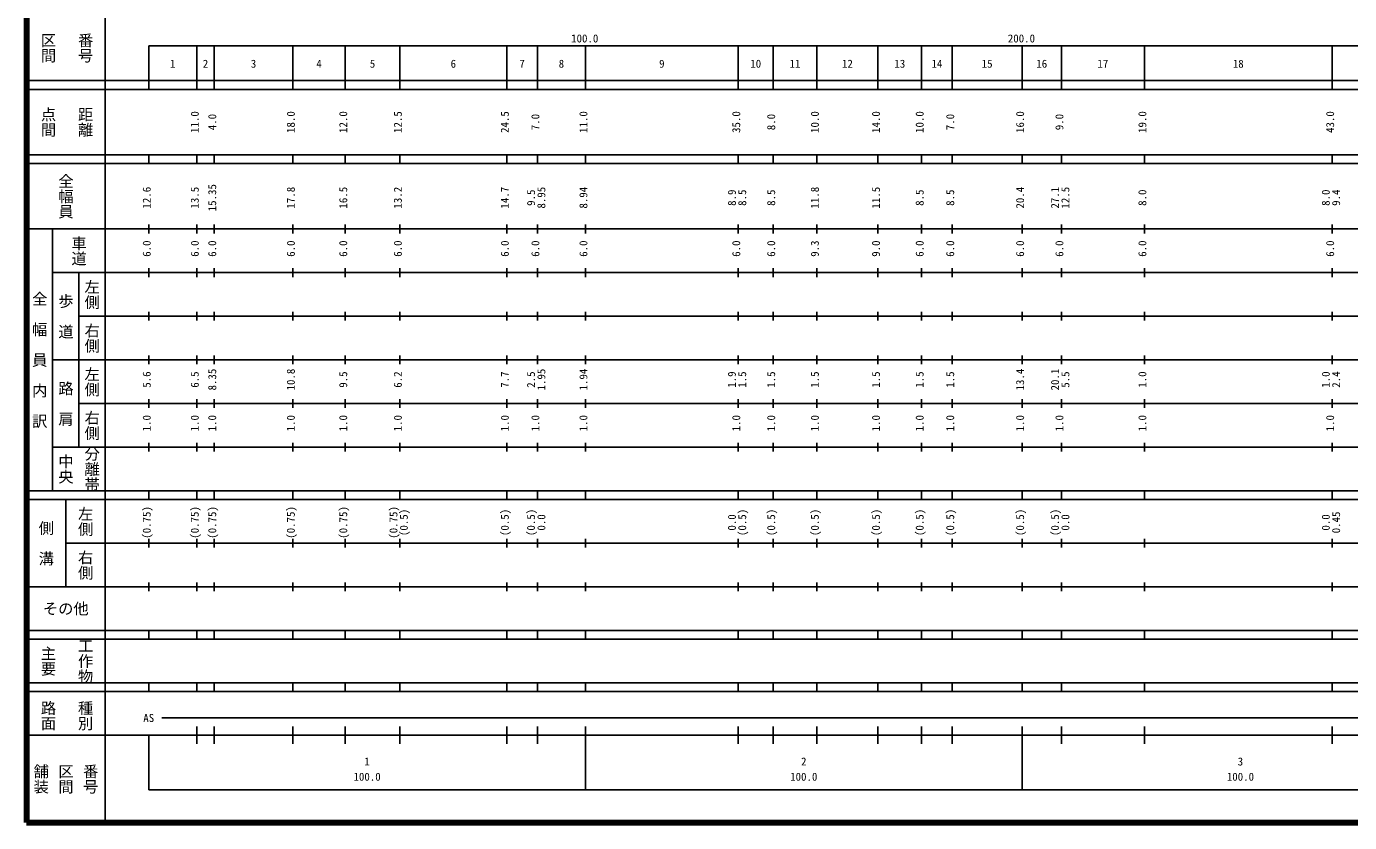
# Model space of a CAD drawing. Units: millimetres on the paper, enlarged 1000 times. Extents: x 40000 to 680000, y 20000 to 380000.
# Drawn here: x 40000 to 342984, y 20000 to 202409 of the extents above; entities that cross this region are included whole.
import ezdxf
from ezdxf.enums import TextEntityAlignment as Align

# ---------------------------------------------------------------- set-up
doc = ezdxf.new("R2010")
doc.units = ezdxf.units.MM
doc.header["$LTSCALE"] = 1000
doc.layers.add('M-TTL', color=2, linetype='Continuous', lineweight=140)
doc.layers.add('M-TTL-BAND', color=7, linetype='Continuous', lineweight=25)
doc.styles.add('@ＭＳ ゴシック', font='')
doc.styles.add('ＭＳ ゴシック', font='')
doc.styles.get('@ＭＳ ゴシック').set_extended_font_data('@MS Gothic')
doc.styles.get('ＭＳ ゴシック').set_extended_font_data('MS Gothic')

msp = doc.modelspace()

# ---------------------------------------------------------------- linework, layer by layer
at = {"layer": 'M-TTL'}
for p, q in [((40000, 380000), (40000, 20000)), ((40000, 20000), (680000, 20000))]:
    msp.add_line(p, q, dxfattribs=at)
at = {"layer": 'M-TTL-BAND'}
for p, q in [((58000, 370000), (58000, 20000)), ((68000, 198000), (579000, 198000)), ((68000, 198000), (68000, 188000)), ((79000, 188000), (79000, 198000)), ((83000, 188000), (83000, 198000)), ((101000, 188000), (101000, 198000)), ((113000, 188000), (113000, 198000)), ((125500, 188000), (125500, 198000)), ((150000, 188000), (150000, 198000)), ((157000, 188000), (157000, 198000)), ((168000, 188000), (168000, 198000)), ((203000, 188000), (203000, 198000)), ((211000, 188000), (211000, 198000)), ((221000, 188000), (221000, 198000)), ((235000, 188000), (235000, 198000)), ((245000, 188000), (245000, 198000)), ((252000, 188000), (252000, 198000)), ((268000, 188000), (268000, 198000)), ((277000, 188000), (277000, 198000)), ((296000, 188000), (296000, 198000)), ((339000, 188000), (339000, 198000)), ((40000, 190000), (579000, 190000)), ((40000, 188000), (579000, 188000)), ((40000, 173000), (579000, 173000)), ((68000, 171000), (68000, 173000)), ((79000, 171000), (79000, 173000)), ((83000, 171000), (83000, 173000)), ((101000, 171000), (101000, 173000)), ((113000, 171000), (113000, 173000)), ((125500, 171000), (125500, 173000)), ((150000, 171000), (150000, 173000)), ((157000, 171000), (157000, 173000)), ((168000, 171000), (168000, 173000)), ((203000, 171000), (203000, 173000)), ((211000, 171000), (211000, 173000)), ((221000, 171000), (221000, 173000)), ((235000, 171000), (235000, 173000)), ((245000, 171000), (245000, 173000)), ((252000, 171000), (252000, 173000)), ((268000, 171000), (268000, 173000)), ((277000, 171000), (277000, 173000)), ((296000, 171000), (296000, 173000)), ((339000, 171000), (339000, 173000)), ((40000, 171000), (579000, 171000)), ((40000, 156000), (579000, 156000)), ((46000, 96000), (46000, 156000)), ((68000, 155000), (68000, 157000)), ((79000, 155000), (79000, 157000)), ((83000, 155000), (83000, 157000)), ((101000, 155000), (101000, 157000)), ((113000, 155000), (113000, 157000)), ((125500, 155000), (125500, 157000)), ((150000, 155000), (150000, 157000)), ((157000, 155000), (157000, 157000)), ((168000, 155000), (168000, 157000)), ((203000, 155000), (203000, 157000)), ((211000, 155000), (211000, 157000)), ((221000, 155000), (221000, 157000)), ((235000, 155000), (235000, 157000)), ((245000, 155000), (245000, 157000)), ((252000, 155000), (252000, 157000)), ((268000, 155000), (268000, 157000)), ((277000, 155000), (277000, 157000)), ((296000, 155000), (296000, 157000)), ((339000, 155000), (339000, 157000)), ((46000, 146000), (579000, 146000)), ((52000, 146000), (52000, 106000)), ((68000, 145000), (68000, 147000)), ((79000, 145000), (79000, 147000)), ((83000, 145000), (83000, 147000)), ((101000, 145000), (101000, 147000)), ((113000, 145000), (113000, 147000)), ((125500, 145000), (125500, 147000)), ((150000, 145000), (150000, 147000)), ((157000, 145000), (157000, 147000)), ((168000, 145000), (168000, 147000)), ((203000, 145000), (203000, 147000)), ((211000, 145000), (211000, 147000)), ((221000, 145000), (221000, 147000)), ((235000, 145000), (235000, 147000)), ((245000, 145000), (245000, 147000)), ((252000, 145000), (252000, 147000)), ((268000, 145000), (268000, 147000)), ((277000, 145000), (277000, 147000)), ((296000, 145000), (296000, 147000)), ((339000, 145000), (339000, 147000)), ((68000, 135000), (68000, 137000)), ((79000, 135000), (79000, 137000)), ((83000, 135000), (83000, 137000)), ((101000, 135000), (101000, 137000)), ((113000, 135000), (113000, 137000)), ((125500, 135000), (125500, 137000)), ((150000, 135000), (150000, 137000)), ((157000, 135000), (157000, 137000)), ((168000, 135000), (168000, 137000)), ((203000, 135000), (203000, 137000)), ((211000, 135000), (211000, 137000)), ((221000, 135000), (221000, 137000)), ((235000, 135000), (235000, 137000)), ((245000, 135000), (245000, 137000)), ((252000, 135000), (252000, 137000)), ((268000, 135000), (268000, 137000)), ((277000, 135000), (277000, 137000)), ((296000, 135000), (296000, 137000)), ((339000, 135000), (339000, 137000)), ((52000, 136000), (579000, 136000)), ((46000, 126000), (579000, 126000)), ((68000, 125000), (68000, 127000)), ((79000, 125000), (79000, 127000)), ((83000, 125000), (83000, 127000)), ((101000, 125000), (101000, 127000)), ((113000, 125000), (113000, 127000)), ((125500, 125000), (125500, 127000)), ((150000, 125000), (150000, 127000)), ((157000, 125000), (157000, 127000)), ((168000, 125000), (168000, 127000)), ((203000, 125000), (203000, 127000)), ((211000, 125000), (211000, 127000)), ((221000, 125000), (221000, 127000)), ((235000, 125000), (235000, 127000)), ((245000, 125000), (245000, 127000)), ((252000, 125000), (252000, 127000)), ((268000, 125000), (268000, 127000)), ((277000, 125000), (277000, 127000)), ((296000, 125000), (296000, 127000)), ((339000, 125000), (339000, 127000)), ((52000, 116000), (579000, 116000)), ((68000, 115000), (68000, 117000)), ((79000, 115000), (79000, 117000)), ((83000, 115000), (83000, 117000)), ((101000, 115000), (101000, 117000)), ((113000, 115000), (113000, 117000)), ((125500, 115000), (125500, 117000)), ((150000, 115000), (150000, 117000)), ((157000, 115000), (157000, 117000)), ((168000, 115000), (168000, 117000)), ((203000, 115000), (203000, 117000)), ((211000, 115000), (211000, 117000)), ((221000, 115000), (221000, 117000)), ((235000, 115000), (235000, 117000)), ((245000, 115000), (245000, 117000)), ((252000, 115000), (252000, 117000)), ((268000, 115000), (268000, 117000)), ((277000, 115000), (277000, 117000)), ((296000, 115000), (296000, 117000)), ((339000, 115000), (339000, 117000)), ((68000, 105000), (68000, 107000)), ((79000, 105000), (79000, 107000)), ((83000, 105000), (83000, 107000)), ((101000, 105000), (101000, 107000)), ((113000, 105000), (113000, 107000)), ((125500, 105000), (125500, 107000)), ((150000, 105000), (150000, 107000)), ((157000, 105000), (157000, 107000)), ((168000, 105000), (168000, 107000)), ((203000, 105000), (203000, 107000)), ((211000, 105000), (211000, 107000)), ((221000, 105000), (221000, 107000)), ((235000, 105000), (235000, 107000)), ((245000, 105000), (245000, 107000)), ((252000, 105000), (252000, 107000)), ((268000, 105000), (268000, 107000)), ((277000, 105000), (277000, 107000)), ((296000, 105000), (296000, 107000)), ((339000, 105000), (339000, 107000)), ((46000, 106000), (579000, 106000)), ((40000, 96000), (579000, 96000)), ((40000, 94000), (579000, 94000)), ((49000, 94000), (49000, 74000)), ((68000, 94000), (68000, 96000)), ((79000, 94000), (79000, 96000)), ((83000, 94000), (83000, 96000)), ((101000, 94000), (101000, 96000)), ((113000, 94000), (113000, 96000)), ((125500, 94000), (125500, 96000)), ((150000, 94000), (150000, 96000)), ((157000, 94000), (157000, 96000)), ((168000, 94000), (168000, 96000)), ((203000, 94000), (203000, 96000)), ((211000, 94000), (211000, 96000)), ((221000, 94000), (221000, 96000)), ((235000, 94000), (235000, 96000)), ((245000, 94000), (245000, 96000)), ((252000, 94000), (252000, 96000)), ((268000, 94000), (268000, 96000)), ((277000, 94000), (277000, 96000)), ((296000, 94000), (296000, 96000)), ((339000, 94000), (339000, 96000)), ((68000, 83000), (68000, 85000)), ((79000, 83000), (79000, 85000)), ((83000, 83000), (83000, 85000)), ((101000, 83000), (101000, 85000)), ((113000, 83000), (113000, 85000)), ((125500, 83000), (125500, 85000)), ((150000, 83000), (150000, 85000)), ((157000, 83000), (157000, 85000)), ((168000, 83000), (168000, 85000)), ((203000, 83000), (203000, 85000)), ((211000, 83000), (211000, 85000)), ((221000, 83000), (221000, 85000)), ((235000, 83000), (235000, 85000)), ((245000, 83000), (245000, 85000)), ((252000, 83000), (252000, 85000)), ((268000, 83000), (268000, 85000)), ((277000, 83000), (277000, 85000)), ((296000, 83000), (296000, 85000)), ((339000, 83000), (339000, 85000)), ((49000, 84000), (579000, 84000)), ((40000, 74000), (579000, 74000)), ((68000, 73000), (68000, 75000)), ((79000, 73000), (79000, 75000)), ((83000, 73000), (83000, 75000)), ((101000, 73000), (101000, 75000)), ((113000, 73000), (113000, 75000)), ((125500, 73000), (125500, 75000)), ((150000, 73000), (150000, 75000)), ((157000, 73000), (157000, 75000)), ((168000, 73000), (168000, 75000)), ((203000, 73000), (203000, 75000)), ((211000, 73000), (211000, 75000)), ((221000, 73000), (221000, 75000)), ((235000, 73000), (235000, 75000)), ((245000, 73000), (245000, 75000)), ((252000, 73000), (252000, 75000)), ((268000, 73000), (268000, 75000)), ((277000, 73000), (277000, 75000)), ((296000, 73000), (296000, 75000)), ((339000, 73000), (339000, 75000)), ((40000, 64000), (579000, 64000)), ((68000, 62000), (68000, 64000)), ((79000, 62000), (79000, 64000)), ((83000, 62000), (83000, 64000)), ((101000, 62000), (101000, 64000)), ((113000, 62000), (113000, 64000)), ((125500, 62000), (125500, 64000)), ((150000, 62000), (150000, 64000)), ((157000, 62000), (157000, 64000)), ((168000, 62000), (168000, 64000)), ((203000, 62000), (203000, 64000)), ((211000, 62000), (211000, 64000)), ((221000, 62000), (221000, 64000)), ((235000, 62000), (235000, 64000)), ((245000, 62000), (245000, 64000)), ((252000, 62000), (252000, 64000)), ((268000, 62000), (268000, 64000)), ((277000, 62000), (277000, 64000)), ((296000, 62000), (296000, 64000)), ((339000, 62000), (339000, 64000)), ((40000, 62000), (579000, 62000)), ((40000, 52000), (579000, 52000)), ((68000, 50000), (68000, 52000)), ((79000, 50000), (79000, 52000)), ((83000, 50000), (83000, 52000)), ((101000, 50000), (101000, 52000)), ((113000, 50000), (113000, 52000)), ((125500, 50000), (125500, 52000)), ((150000, 50000), (150000, 52000)), ((157000, 50000), (157000, 52000)), ((168000, 50000), (168000, 52000)), ((203000, 50000), (203000, 52000)), ((211000, 50000), (211000, 52000)), ((221000, 50000), (221000, 52000)), ((235000, 50000), (235000, 52000)), ((245000, 50000), (245000, 52000)), ((252000, 50000), (252000, 52000)), ((268000, 50000), (268000, 52000)), ((277000, 50000), (277000, 52000)), ((296000, 50000), (296000, 52000)), ((339000, 50000), (339000, 52000)), ((40000, 50000), (579000, 50000)), ((71000, 44000), (565000, 44000)), ((40000, 40000), (579000, 40000)), ((68000, 40000), (68000, 27500)), ((79000, 38000), (79000, 42000)), ((83000, 38000), (83000, 42000)), ((101000, 38000), (101000, 42000)), ((113000, 38000), (113000, 42000)), ((125500, 38000), (125500, 42000)), ((150000, 38000), (150000, 42000)), ((157000, 38000), (157000, 42000)), ((168000, 27500), (168000, 42000)), ((203000, 38000), (203000, 42000)), ((211000, 38000), (211000, 42000)), ((221000, 38000), (221000, 42000)), ((235000, 38000), (235000, 42000)), ((245000, 38000), (245000, 42000)), ((252000, 38000), (252000, 42000)), ((268000, 27500), (268000, 42000)), ((277000, 38000), (277000, 42000)), ((296000, 38000), (296000, 42000)), ((339000, 38000), (339000, 42000)), ((68000, 27500), (579000, 27500))]:
    msp.add_line(p, q, dxfattribs=at)

# ---------------------------------------------------------------- texts
at = {"layer": 'M-TTL-BAND', "style": '@ＭＳ ゴシック'}
for s, p in [('区間', (45000, 197500)), ('番号', (53500, 197500)), ('点間', (45000, 180500)), ('距離', (53500, 180500)), ('全幅員', (49000, 163500)), ('車道', (52000, 151000)), ('左側', (55000, 141000)), ('全\u3000幅\u3000員\u3000内\u3000訳', (43000, 126000)), ('歩\u3000道', (49000, 136000)), ('右側', (55000, 131000)), ('左側', (55000, 121000)), ('路\u3000肩', (49000, 116000)), ('右側', (55000, 111000)), ('分離帯', (55000, 101000)), ('中央', (49000, 101000)), ('左側', (53500, 89000)), ('側\u3000溝', (44500, 84000)), ('右側', (53500, 79000)), ('工作物', (53500, 57000)), ('主要', (45000, 57000)), ('路面', (45000, 44500)), ('種別', (53500, 44500)), ('舗装', (43333, 30000)), ('区間', (49000, 30000)), ('番号', (54667, 30000))]:
    msp.add_text(s, height=2566, rotation=270, dxfattribs=at).set_placement(p, align=Align.MIDDLE_CENTER)
at = {"layer": 'M-TTL-BAND', "style": 'ＭＳ ゴシック'}
for s, p in [('100.0', (167844, 198195)), ('200.0', (267844, 198195)), ('1', (73500, 192405)), ('2', (81000, 192405)), ('3', (92000, 192405)), ('4', (107000, 192405)), ('5', (119250, 192405)), ('6', (137750, 192405)), ('7', (153500, 192405)), ('8', (162500, 192405)), ('9', (185500, 192405)), ('10', (207000, 192405)), ('11', (216000, 192405)), ('12', (228000, 192405)), ('13', (240000, 192405)), ('14', (248500, 192405)), ('15', (260000, 192405)), ('16', (272500, 192405)), ('17', (286500, 192405)), ('18', (317500, 192405)), ('AS', (68000, 42500)), ('1', (118000, 32523)), ('2', (218000, 32523)), ('3', (318000, 32523)), ('100.0', (118000, 29033)), ('100.0', (218000, 29033)), ('100.0', (318000, 29033))]:
    msp.add_text(s, height=1833, dxfattribs=at).set_placement(p, align=Align.BOTTOM_CENTER)
for s, p in [('11.0', (80000, 180500)), ('4.0', (84000, 180500)), ('18.0', (102000, 180500)), ('12.0', (114000, 180500)), ('12.5', (126500, 180500)), ('24.5', (151000, 180500)), ('7.0', (158000, 180500)), ('11.0', (169000, 180500)), ('35.0', (204000, 180500)), ('8.0', (212000, 180500)), ('10.0', (222000, 180500)), ('14.0', (236000, 180500)), ('10.0', (246000, 180500)), ('7.0', (253000, 180500)), ('16.0', (269000, 180500)), ('9.0', (278000, 180500)), ('19.0', (297000, 180500)), ('43.0', (340000, 180500)), ('12.6', (69000, 163174)), ('13.5', (80000, 163174)), ('15.35', (84000, 163174)), ('17.8', (102000, 163174)), ('16.5', (114000, 163174)), ('13.2', (126500, 163174)), ('14.7', (151000, 163174)), ('9.5', (157000, 163174)), ('8.95', (159370, 163174)), ('8.94', (169000, 163174)), ('8.9', (203000, 163174)), ('8.5', (205370, 163174)), ('8.5', (212000, 163174)), ('11.8', (222000, 163174)), ('11.5', (236000, 163174)), ('8.5', (246000, 163174)), ('8.5', (253000, 163174)), ('20.4', (269000, 163174)), ('27.1', (277000, 163174)), ('12.5', (279370, 163174)), ('8.0', (297000, 163174)), ('8.0', (339000, 163174)), ('9.4', (341370, 163174)), ('6.0', (69000, 151500)), ('6.0', (80000, 151500)), ('6.0', (84000, 151500)), ('6.0', (102000, 151500)), ('6.0', (114000, 151500)), ('6.0', (126500, 151500)), ('6.0', (151000, 151500)), ('6.0', (158000, 151500)), ('6.0', (169000, 151500)), ('6.0', (204000, 151500)), ('6.0', (212000, 151500)), ('9.3', (222000, 151500)), ('9.0', (236000, 151500)), ('6.0', (246000, 151500)), ('6.0', (253000, 151500)), ('6.0', (269000, 151500)), ('6.0', (278000, 151500)), ('6.0', (297000, 151500)), ('6.0', (340000, 151500)), ('5.6', (69000, 121500)), ('6.5', (80000, 121500)), ('8.35', (84000, 121500)), ('10.8', (102000, 121500)), ('9.5', (114000, 121500)), ('6.2', (126500, 121500)), ('7.7', (151000, 121500)), ('2.5', (157000, 121500)), ('1.95', (159370, 121500)), ('1.94', (169000, 121500)), ('1.9', (203000, 121500)), ('1.5', (205370, 121500)), ('1.5', (212000, 121500)), ('1.5', (222000, 121500)), ('1.5', (236000, 121500)), ('1.5', (246000, 121500)), ('1.5', (253000, 121500)), ('13.4', (269000, 121500)), ('20.1', (277000, 121500)), ('5.5', (279370, 121500)), ('1.0', (297000, 121500)), ('1.0', (339000, 121500)), ('2.4', (341370, 121500)), ('1.0', (69000, 111500)), ('1.0', (80000, 111500)), ('1.0', (84000, 111500)), ('1.0', (102000, 111500)), ('1.0', (114000, 111500)), ('1.0', (126500, 111500)), ('1.0', (151000, 111500)), ('1.0', (158000, 111500)), ('1.0', (169000, 111500)), ('1.0', (204000, 111500)), ('1.0', (212000, 111500)), ('1.0', (222000, 111500)), ('1.0', (236000, 111500)), ('1.0', (246000, 111500)), ('1.0', (253000, 111500)), ('1.0', (269000, 111500)), ('1.0', (278000, 111500)), ('1.0', (297000, 111500)), ('1.0', (340000, 111500)), ('(0.75)', (69000, 88764)), ('(0.75)', (80000, 88764)), ('(0.75)', (84000, 88764)), ('(0.75)', (102000, 88764)), ('(0.75)', (114000, 88764)), ('(0.75)', (125500, 88764)), ('(0.5)', (127870, 88764)), ('(0.5)', (151000, 88764)), ('(0.5)', (157000, 88764)), ('(0.5)', (205370, 88764)), ('(0.5)', (212000, 88764)), ('(0.5)', (222000, 88764)), ('(0.5)', (236000, 88764)), ('(0.5)', (246000, 88764)), ('(0.5)', (253000, 88764)), ('(0.5)', (269000, 88764)), ('(0.5)', (277000, 88764)), ('0.45', (341370, 88764)), ('0.0', (159370, 88764)), ('0.0', (203000, 88764)), ('0.0', (279370, 88764)), ('0.0', (339000, 88764))]:
    msp.add_text(s, height=1833, rotation=90, dxfattribs=at).set_placement(p, align=Align.BOTTOM_CENTER)
msp.add_text('その他', height=2566, dxfattribs=at).set_placement((49000, 69000), align=Align.MIDDLE_CENTER)

doc.saveas('drawing.dxf')
